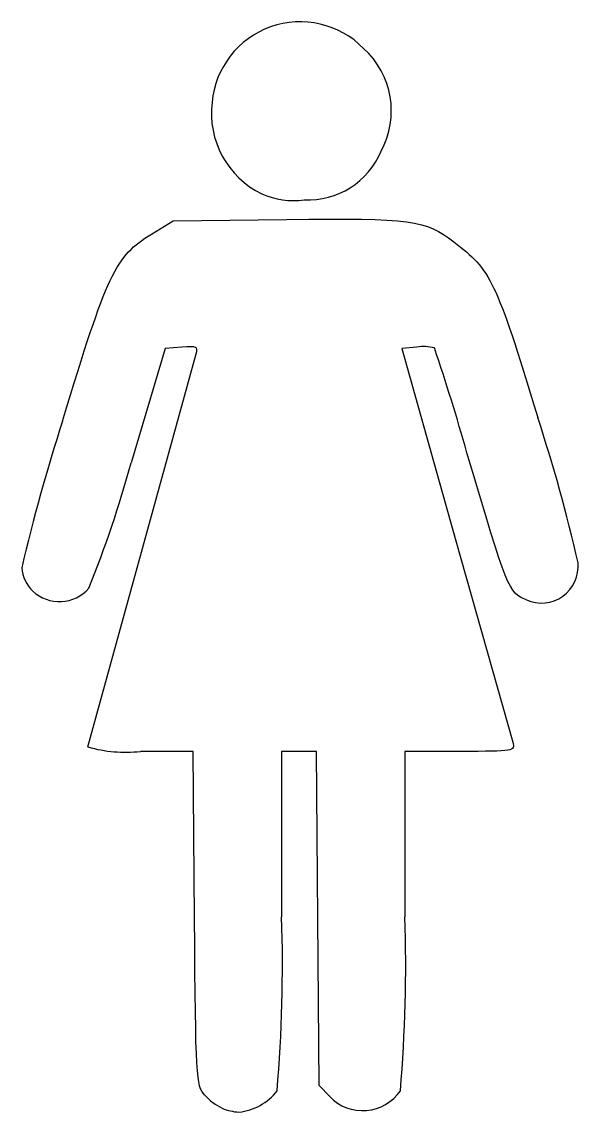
# Model space of a CAD drawing. Header units: millimetres. Extents: x 328.1 to 354.1, y -405.6 to -354.6.
import ezdxf

# ---------------------------------------------------------------- set-up
doc = ezdxf.new("R2010")
doc.units = ezdxf.units.MM
doc.layers.get('0').update_dxf_attribs({"lineweight": 25, "true_color": 0xffffff})

msp = doc.modelspace()

# ---------------------------------------------------------------- linework, layer by layer
at = {"color": 7, "true_color": 0x000000}
for p, q in [((339.332, -362.641), (339.332, -362.641)), ((334.168, -364.521), (335.181, -363.898)), ((335.181, -363.898), (340.493, -363.836)), ((331.199, -388.502), (336.265, -370.113)), ((334.805, -369.869), (333.216, -375.214)), ((335.594, -369.804), (334.805, -369.869)), ((346.587, -369.804), (345.874, -369.869)), ((345.874, -369.869), (348.401, -378.863)), ((348.401, -378.863), (351.064, -388.283)), ((336.122, -388.709), (333.661, -388.709)), ((336.183, -396.512), (336.122, -388.709)), ((341.073, -388.709), (340.259, -388.709)), ((340.259, -388.709), (340.259, -396.444)), ((341.888, -388.709), (341.073, -388.709)), ((341.948, -396.517), (341.888, -388.709)), ((348.612, -388.709), (346.024, -388.709)), ((346.024, -388.709), (346.024, -396.444)), ((342.009, -404.325), (341.948, -396.517)), ((342.505, -404.853), (342.009, -404.325)), ((337.479, -405.398), (337.479, -405.398))]:
    msp.add_line(p, q, dxfattribs=at)
for centre, radius, start, end in [((341.131, -358.733), 4.142, 44.3584, 174.7842), ((341.456, -358.754), 3.932, 331.316, 47.8945), ((341.176, -358.866), 4.201, 173.0392, 243.9709), ((341.497, -359.235), 3.687, 267.1127, 337.5797), ((340.821, -359.207), 3.743, 246.5574, 277.5208), ((346.911, -371.687), 1.911, 75.1015, 99.7583), ((251.805, -402.197), 100.925, 15.7841, 18.69936), ((277.697, -397.393), 78.401, 12.90015, 18.0589), ((412.455, -399.824), 86.617, 162.1478, 166.85201), ((283.581, -361.75), 51.429, 337.9202, 344.8235), ((329.841, -379.969), 1.739, 185.0459, 225.7526), ((352.399, -380.045), 1.727, 246.1937, 5.1631), ((329.869, -379.888), 1.817, 226.9079, 318.9121), ((332.96, -382.302), 6.445, 254.147, 276.243), ((269.956, -398.679), 70.339, 355.19177, 1.82102), ((275.721, -398.679), 70.339, 355.19177, 1.82102), ((338.751, -402.87), 2.83, 222.232, 243.2925), ((337.981, -402.993), 2.603, 276.198, 322.5574), ((344.046, -403.368), 2.139, 223.9482, 325.6612), ((338.487, -402.834), 2.755, 248.5507, 265.3134)]:
    msp.add_arc(centre, radius, start, end, dxfattribs=at)
for points in [[(340.493, -363.836), (346.345, -363.769), (346.973, -363.853), (348.313, -364.881)], [(330.009, -373.271), (332.109, -366.341), (332.48, -365.561), (334.168, -364.521)], [(348.313, -364.881), (350.065, -366.227), (350.253, -366.619), (352.236, -373.089)], [(336.265, -370.113), (336.367, -369.789), (336.277, -369.748), (335.594, -369.804)], [(351.702, -381.625), (350.868, -381.276), (350.825, -381.172), (348.925, -374.744)], [(351.064, -388.283), (351.196, -388.698), (351.134, -388.709), (348.612, -388.709)], [(336.656, -404.772), (336.261, -404.334), (336.241, -403.979), (336.183, -396.512)]]:
    msp.add_open_spline(points, degree=3, dxfattribs=at)

doc.saveas('drawing.dxf')
